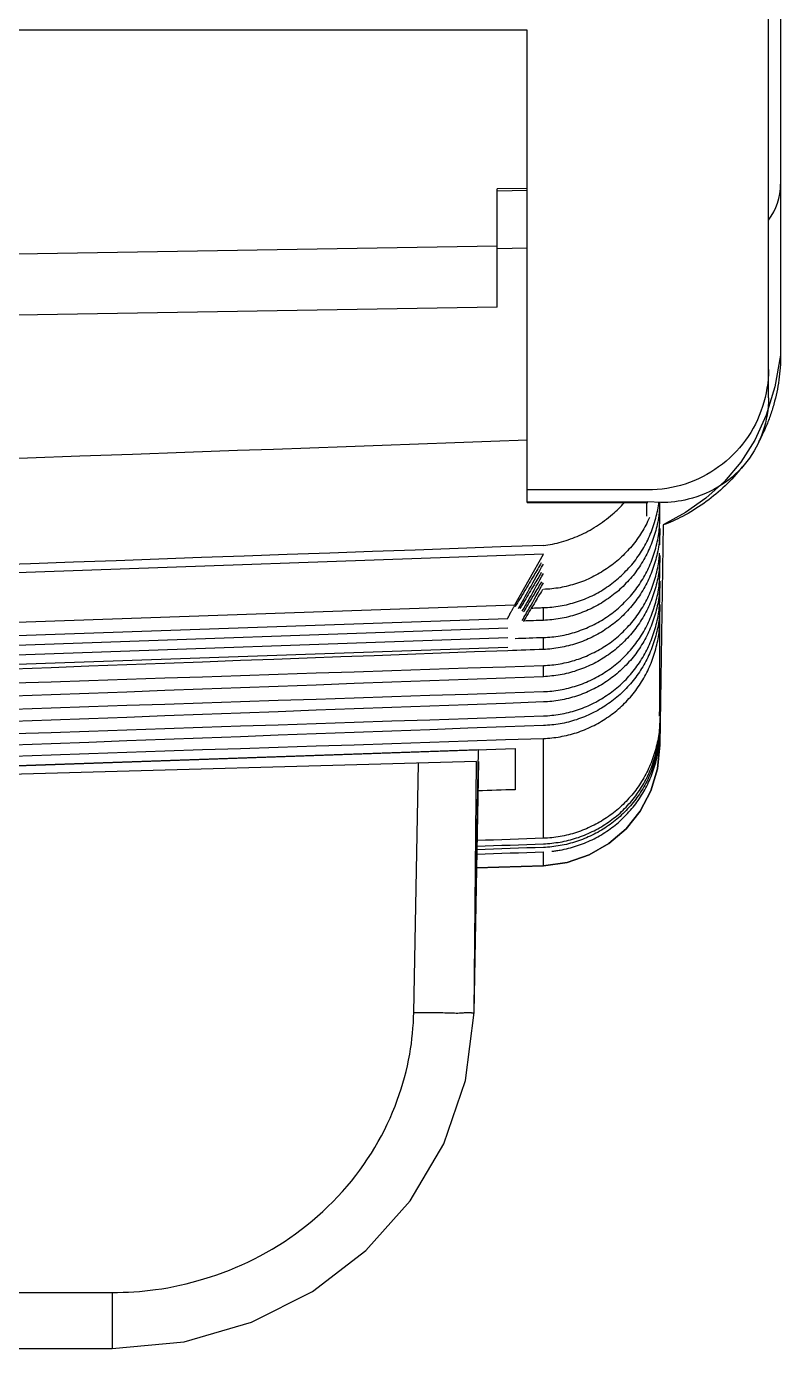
# Model space of a CAD drawing. Header units: metres. Extents: x 0 to 3575, y 0 to 842.
# Drawn here: x 2434.85 to 2449.02, y 497.81 to 522.65 of the extents above; entities that cross this region are included whole.
import ezdxf

# ---------------------------------------------------------------- set-up
doc = ezdxf.new("R2010")
doc.units = ezdxf.units.M
doc.layers.add('SCHEMATICS', color=7, linetype='Continuous')

msp = doc.modelspace()

# ---------------------------------------------------------------- linework, layer by layer
at = {"layer": 'SCHEMATICS', "color": 7}
for p, q in [((2448.792, 515.67), (2448.792, 737.973)), ((2449.018, 737.031), (2449.018, 516.469)), ((2449.018, 737.031), (2449.018, 516.469)), ((2444.258, 522.578), (2425.434, 522.578)), ((2444.258, 513.701), (2444.258, 522.578)), ((2444.258, 519.606), (2443.689, 519.596)), ((2443.689, 517.376), (2443.689, 519.596)), ((2444.258, 519.563), (2443.689, 519.555)), ((2443.689, 518.522), (2429.289, 518.274)), ((2443.689, 518.477), (2444.258, 518.485)), ((2443.689, 517.376), (2429.289, 517.129)), ((2446.524, 513.939), (2444.258, 513.939)), ((2444.258, 513.714), (2446.524, 513.714)), ((2444.258, 513.701), (2446.524, 513.701)), ((2446.499, 513.701), (2446.499, 513.444)), ((2446.771, 513.701), (2446.524, 513.714)), ((2446.751, 513.432), (2446.751, 513.701)), ((2446.811, 513.281), (2446.751, 509.147)), ((2446.751, 512.907), (2446.751, 513.217)), ((2444.56, 512.729), (2425.285, 512.055)), ((2444.027, 511.781), (2444.56, 512.729)), ((2446.751, 512.415), (2446.751, 512.704)), ((2446.751, 511.958), (2446.751, 512.227)), ((2425.8, 511.141), (2444.027, 511.781)), ((2446.751, 509.727), (2446.751, 511.786)), ((2425.929, 510.899), (2443.893, 511.524)), ((2443.893, 511.526), (2443.893, 511.526)), ((2444.562, 511.488), (2444.562, 511.729)), ((2425.929, 510.715), (2443.893, 511.345)), ((2425.929, 510.536), (2443.893, 511.164)), ((2444.562, 510.94), (2444.562, 511.168)), ((2425.929, 510.36), (2443.893, 510.986)), ((2444.562, 510.43), (2444.562, 510.64)), ((2446.751, 509.407), (2446.751, 509.147)), ((2425.288, 508.434), (2444.028, 509.079)), ((2443.344, 509.055), (2425.676, 508.447)), ((2443.305, 506.835), (2443.344, 509.055)), ((2444.028, 509.079), (2444.028, 508.306)), ((2444.562, 507.393), (2444.562, 509.27)), ((2443.301, 508.838), (2425.718, 508.34)), ((2442.124, 504.122), (2442.211, 508.801)), ((2443.257, 504.122), (2443.301, 508.838)), ((2443.257, 504.122), (2443.345, 508.836)), ((2444.562, 506.878), (2444.562, 507.14)), ((2444.562, 506.878), (2443.305, 506.835)), ((2443.305, 506.835), (2444.562, 506.878)), ((2432.557, 498.859), (2436.457, 498.859)), ((2436.457, 498.859), (2436.457, 497.805)), ((2432.557, 497.805), (2436.457, 497.805)), ((2432.557, 497.805), (2436.457, 497.805))]:
    msp.add_line(p, q, dxfattribs=at)
for points in [[(2448.792, 519.008), (2448.844, 519.084), (2448.889, 519.163), (2448.928, 519.245), (2448.96, 519.33), (2448.985, 519.417), (2449.003, 519.505), (2449.014, 519.595), (2449.018, 519.685)], [(2449.018, 516.469), (2448.91, 515.875), (2448.747, 515.346), (2448.532, 514.876), (2448.269, 514.462), (2447.962, 514.099), (2447.614, 513.785), (2447.229, 513.513), (2446.811, 513.281)], [(2449.018, 516.469), (2449.018, 516.411), (2449.016, 516.352), (2449.014, 516.294), (2449.01, 516.236), (2449.006, 516.179), (2449, 516.121), (2448.994, 516.063), (2448.987, 516.006)], [(2448.792, 516.205), (2448.79, 516.116), (2448.785, 516.027), (2448.776, 515.939), (2448.763, 515.851), (2448.747, 515.763), (2448.728, 515.676), (2448.705, 515.589), (2448.679, 515.504)], [(2448.987, 516.006), (2448.978, 515.948), (2448.969, 515.89), (2448.958, 515.833), (2448.947, 515.775), (2448.935, 515.718), (2448.922, 515.661), (2448.907, 515.605), (2448.892, 515.549)], [(2448.679, 515.504), (2448.65, 515.42), (2448.618, 515.337), (2448.582, 515.255), (2448.544, 515.175), (2448.502, 515.097), (2448.457, 515.02), (2448.409, 514.945), (2448.357, 514.873)], [(2448.792, 515.67), (2448.79, 515.59), (2448.785, 515.51), (2448.777, 515.43), (2448.765, 515.35), (2448.75, 515.27), (2448.732, 515.192), (2448.712, 515.114), (2448.688, 515.038)], [(2448.892, 515.549), (2448.884, 515.521), (2448.875, 515.493), (2448.867, 515.465), (2448.858, 515.438), (2448.849, 515.41), (2448.84, 515.383), (2448.83, 515.355), (2448.82, 515.328)], [(2448.82, 515.328), (2448.811, 515.3), (2448.801, 515.273), (2448.791, 515.245), (2448.781, 515.218), (2448.77, 515.191), (2448.759, 515.164), (2448.747, 515.138), (2448.735, 515.111)], [(2448.688, 515.038), (2448.661, 514.962), (2448.631, 514.887), (2448.597, 514.814), (2448.561, 514.742), (2448.521, 514.672), (2448.479, 514.604), (2448.434, 514.537), (2448.385, 514.473)], [(2448.735, 515.111), (2448.72, 515.077), (2448.705, 515.043), (2448.689, 515.009), (2448.673, 514.975), (2448.657, 514.942), (2448.64, 514.908), (2448.623, 514.875), (2448.605, 514.842)], [(2444.258, 514.871), (2443.576, 514.846), (2442.895, 514.822), (2442.214, 514.797), (2441.533, 514.773), (2440.852, 514.749), (2440.171, 514.725), (2439.491, 514.701), (2438.81, 514.677)], [(2448.357, 514.873), (2448.304, 514.802), (2448.247, 514.733), (2448.188, 514.667), (2448.127, 514.603), (2448.062, 514.541), (2447.995, 514.482), (2447.926, 514.426), (2447.854, 514.372)], [(2438.81, 514.677), (2437.823, 514.642), (2436.836, 514.606), (2435.849, 514.571), (2434.862, 514.536), (2433.875, 514.502), (2432.888, 514.467), (2431.9, 514.432), (2430.913, 514.398)], [(2447.854, 514.372), (2447.782, 514.321), (2447.708, 514.273), (2447.631, 514.228), (2447.553, 514.186), (2447.473, 514.147), (2447.391, 514.111), (2447.308, 514.079), (2447.224, 514.05)], [(2448.385, 514.473), (2448.335, 514.41), (2448.281, 514.35), (2448.225, 514.291), (2448.167, 514.235), (2448.106, 514.181), (2448.043, 514.13), (2447.978, 514.081), (2447.911, 514.036)], [(2448.253, 514.315), (2448.216, 514.271), (2448.178, 514.227), (2448.139, 514.184), (2448.1, 514.141), (2448.06, 514.099), (2448.019, 514.058), (2447.977, 514.017), (2447.934, 513.977)], [(2448.306, 514.384), (2448.3, 514.375), (2448.293, 514.367), (2448.287, 514.358), (2448.28, 514.35), (2448.274, 514.341), (2448.267, 514.333), (2448.26, 514.324), (2448.253, 514.315)], [(2447.224, 514.05), (2447.139, 514.024), (2447.053, 514.002), (2446.966, 513.983), (2446.878, 513.967), (2446.79, 513.955), (2446.701, 513.946), (2446.612, 513.941), (2446.524, 513.939)], [(2447.911, 514.036), (2447.838, 513.991), (2447.763, 513.948), (2447.686, 513.909), (2447.608, 513.873), (2447.528, 513.841), (2447.447, 513.811), (2447.365, 513.785), (2447.281, 513.763)], [(2447.281, 513.763), (2447.219, 513.748), (2447.156, 513.736), (2447.093, 513.725), (2447.029, 513.717), (2446.965, 513.71), (2446.9, 513.705), (2446.836, 513.702), (2446.771, 513.701)], [(2447.934, 513.977), (2447.891, 513.937), (2447.848, 513.899), (2447.804, 513.861), (2447.76, 513.825), (2447.714, 513.789), (2447.668, 513.754), (2447.621, 513.72), (2447.573, 513.686)], [(2445.859, 513.482), (2445.888, 513.507), (2445.917, 513.533), (2445.945, 513.56), (2445.973, 513.586), (2446.001, 513.614), (2446.028, 513.641), (2446.055, 513.669), (2446.081, 513.697)], [(2446.661, 513.368), (2446.672, 513.406), (2446.682, 513.445), (2446.691, 513.483), (2446.7, 513.522), (2446.709, 513.561), (2446.716, 513.6), (2446.723, 513.64), (2446.729, 513.68)], [(2446.729, 513.68), (2446.729, 513.682), (2446.729, 513.685), (2446.729, 513.687), (2446.73, 513.69), (2446.73, 513.693), (2446.73, 513.696), (2446.731, 513.698), (2446.731, 513.701)], [(2446.745, 513.608), (2446.744, 513.588), (2446.742, 513.568), (2446.741, 513.548), (2446.739, 513.529), (2446.736, 513.51), (2446.734, 513.49), (2446.732, 513.471), (2446.729, 513.451)], [(2447.573, 513.686), (2447.525, 513.652), (2447.477, 513.619), (2447.428, 513.587), (2447.379, 513.556), (2447.329, 513.526), (2447.279, 513.497), (2447.229, 513.468), (2447.178, 513.441)], [(2445.556, 513.255), (2445.596, 513.281), (2445.635, 513.308), (2445.674, 513.335), (2445.712, 513.363), (2445.749, 513.392), (2445.786, 513.421), (2445.823, 513.451), (2445.859, 513.482)], [(2446.553, 513.418), (2446.537, 513.382), (2446.52, 513.346), (2446.503, 513.311), (2446.485, 513.277), (2446.466, 513.243), (2446.447, 513.209), (2446.427, 513.175), (2446.407, 513.141)], [(2446.553, 513.07), (2446.569, 513.106), (2446.584, 513.142), (2446.599, 513.179), (2446.613, 513.216), (2446.626, 513.253), (2446.639, 513.291), (2446.65, 513.329), (2446.661, 513.368)], [(2446.729, 513.451), (2446.723, 513.411), (2446.716, 513.371), (2446.709, 513.332), (2446.7, 513.292), (2446.691, 513.253), (2446.682, 513.214), (2446.672, 513.176), (2446.661, 513.137)], [(2446.729, 513.12), (2446.734, 513.158), (2446.738, 513.197), (2446.742, 513.236), (2446.745, 513.276), (2446.748, 513.315), (2446.749, 513.354), (2446.751, 513.393), (2446.751, 513.432)], [(2447.178, 513.441), (2447.133, 513.419), (2447.087, 513.397), (2447.041, 513.376), (2446.996, 513.355), (2446.95, 513.335), (2446.904, 513.316), (2446.858, 513.298), (2446.811, 513.281)], [(2444.901, 512.964), (2444.944, 512.977), (2444.986, 512.99), (2445.029, 513.004), (2445.071, 513.019), (2445.112, 513.034), (2445.154, 513.05), (2445.195, 513.066), (2445.235, 513.083)], [(2445.235, 513.083), (2445.276, 513.102), (2445.317, 513.121), (2445.357, 513.141), (2445.398, 513.162), (2445.438, 513.184), (2445.478, 513.207), (2445.517, 513.23), (2445.556, 513.255)], [(2446.407, 513.141), (2446.386, 513.107), (2446.364, 513.074), (2446.341, 513.042), (2446.318, 513.009), (2446.295, 512.977), (2446.271, 512.946), (2446.246, 512.915), (2446.221, 512.884)], [(2446.407, 512.79), (2446.428, 512.823), (2446.447, 512.858), (2446.467, 512.892), (2446.486, 512.927), (2446.504, 512.963), (2446.521, 512.998), (2446.538, 513.034), (2446.553, 513.07)], [(2446.661, 513.137), (2446.65, 513.1), (2446.639, 513.062), (2446.626, 513.025), (2446.613, 512.988), (2446.599, 512.951), (2446.584, 512.914), (2446.569, 512.877), (2446.553, 512.841)], [(2446.661, 512.807), (2446.672, 512.845), (2446.682, 512.884), (2446.691, 512.923), (2446.7, 512.962), (2446.709, 513.002), (2446.716, 513.041), (2446.723, 513.081), (2446.729, 513.12)], [(2446.751, 513.217), (2446.751, 513.179), (2446.749, 513.14), (2446.748, 513.101), (2446.745, 513.061), (2446.742, 513.022), (2446.738, 512.983), (2446.734, 512.944), (2446.729, 512.905)], [(2444.562, 512.896), (2443.759, 512.867), (2442.956, 512.838), (2442.153, 512.809), (2441.35, 512.781), (2440.546, 512.752), (2439.743, 512.724), (2438.939, 512.696), (2438.135, 512.667)], [(2444.562, 512.896), (2444.605, 512.901), (2444.647, 512.907), (2444.69, 512.914), (2444.732, 512.922), (2444.775, 512.931), (2444.817, 512.941), (2444.859, 512.952), (2444.901, 512.964)], [(2446.221, 512.884), (2446.195, 512.854), (2446.168, 512.824), (2446.141, 512.795), (2446.113, 512.766), (2446.085, 512.737), (2446.057, 512.709), (2446.028, 512.681), (2445.999, 512.653)], [(2446.221, 512.534), (2446.246, 512.565), (2446.271, 512.597), (2446.295, 512.628), (2446.318, 512.66), (2446.341, 512.692), (2446.364, 512.724), (2446.386, 512.757), (2446.407, 512.79)], [(2446.553, 512.841), (2446.538, 512.805), (2446.521, 512.769), (2446.504, 512.733), (2446.486, 512.698), (2446.467, 512.664), (2446.448, 512.629), (2446.428, 512.596), (2446.407, 512.562)], [(2446.553, 512.508), (2446.569, 512.544), (2446.584, 512.58), (2446.599, 512.617), (2446.613, 512.655), (2446.626, 512.692), (2446.639, 512.73), (2446.65, 512.768), (2446.661, 512.807)], [(2446.729, 512.905), (2446.723, 512.865), (2446.716, 512.825), (2446.709, 512.786), (2446.7, 512.747), (2446.691, 512.708), (2446.682, 512.67), (2446.672, 512.631), (2446.661, 512.593)], [(2438.135, 512.667), (2437.333, 512.638), (2436.53, 512.609), (2435.727, 512.581), (2434.924, 512.552), (2434.12, 512.523), (2433.317, 512.494), (2432.514, 512.465), (2431.71, 512.436)], [(2444.295, 512.072), (2444.328, 512.131), (2444.361, 512.191), (2444.394, 512.25), (2444.427, 512.308), (2444.46, 512.367), (2444.494, 512.426), (2444.527, 512.485), (2444.56, 512.545)], [(2444.522, 512.571), (2444.505, 512.542), (2444.488, 512.513), (2444.471, 512.483), (2444.454, 512.454), (2444.437, 512.425), (2444.419, 512.396), (2444.402, 512.367), (2444.385, 512.338)], [(2445.999, 512.653), (2445.97, 512.627), (2445.94, 512.602), (2445.91, 512.577), (2445.879, 512.553), (2445.847, 512.528), (2445.815, 512.505), (2445.782, 512.481), (2445.749, 512.458)], [(2445.999, 512.305), (2446.028, 512.332), (2446.057, 512.36), (2446.085, 512.388), (2446.113, 512.416), (2446.141, 512.445), (2446.168, 512.474), (2446.195, 512.504), (2446.221, 512.534)], [(2446.407, 512.562), (2446.386, 512.528), (2446.364, 512.495), (2446.341, 512.462), (2446.318, 512.429), (2446.295, 512.397), (2446.271, 512.365), (2446.246, 512.334), (2446.221, 512.304)], [(2446.661, 512.593), (2446.65, 512.555), (2446.639, 512.517), (2446.626, 512.479), (2446.613, 512.441), (2446.599, 512.404), (2446.584, 512.367), (2446.569, 512.331), (2446.553, 512.295)], [(2446.661, 512.282), (2446.672, 512.32), (2446.682, 512.358), (2446.691, 512.396), (2446.7, 512.435), (2446.709, 512.473), (2446.716, 512.512), (2446.723, 512.551), (2446.729, 512.59)], [(2446.729, 512.59), (2446.732, 512.611), (2446.734, 512.631), (2446.736, 512.651), (2446.739, 512.671), (2446.741, 512.691), (2446.742, 512.711), (2446.744, 512.731), (2446.745, 512.751)], [(2446.751, 512.704), (2446.751, 512.665), (2446.749, 512.626), (2446.748, 512.587), (2446.745, 512.548), (2446.742, 512.509), (2446.738, 512.47), (2446.734, 512.432), (2446.729, 512.393)], [(2444.385, 512.338), (2444.363, 512.301), (2444.34, 512.263), (2444.318, 512.226), (2444.296, 512.189), (2444.274, 512.151), (2444.251, 512.114), (2444.229, 512.077), (2444.207, 512.04)], [(2444.295, 511.891), (2444.328, 511.95), (2444.361, 512.009), (2444.394, 512.068), (2444.427, 512.128), (2444.46, 512.188), (2444.494, 512.247), (2444.527, 512.307), (2444.56, 512.367)], [(2444.522, 512.386), (2444.505, 512.358), (2444.489, 512.33), (2444.472, 512.302), (2444.454, 512.273), (2444.437, 512.244), (2444.42, 512.215), (2444.402, 512.186), (2444.385, 512.157)], [(2445.475, 512.298), (2445.44, 512.282), (2445.404, 512.265), (2445.368, 512.249), (2445.332, 512.234), (2445.295, 512.22), (2445.258, 512.206), (2445.22, 512.193), (2445.182, 512.181)], [(2445.749, 512.458), (2445.717, 512.437), (2445.683, 512.416), (2445.65, 512.396), (2445.615, 512.375), (2445.581, 512.355), (2445.546, 512.336), (2445.511, 512.317), (2445.475, 512.298)], [(2445.749, 512.109), (2445.782, 512.132), (2445.815, 512.155), (2445.847, 512.179), (2445.879, 512.203), (2445.91, 512.228), (2445.94, 512.253), (2445.97, 512.279), (2445.999, 512.305)], [(2446.221, 512.304), (2446.195, 512.273), (2446.168, 512.243), (2446.141, 512.213), (2446.113, 512.184), (2446.085, 512.156), (2446.057, 512.127), (2446.028, 512.099), (2445.999, 512.072)], [(2446.407, 512.231), (2446.428, 512.264), (2446.448, 512.297), (2446.467, 512.331), (2446.486, 512.366), (2446.504, 512.401), (2446.521, 512.437), (2446.538, 512.472), (2446.553, 512.508)], [(2446.553, 512.295), (2446.538, 512.259), (2446.521, 512.224), (2446.504, 512.189), (2446.486, 512.153), (2446.467, 512.119), (2446.448, 512.084), (2446.428, 512.05), (2446.407, 512.017)], [(2446.553, 511.981), (2446.569, 512.018), (2446.584, 512.056), (2446.599, 512.093), (2446.613, 512.13), (2446.626, 512.167), (2446.639, 512.205), (2446.65, 512.243), (2446.661, 512.282)], [(2446.729, 512.393), (2446.723, 512.354), (2446.716, 512.315), (2446.709, 512.276), (2446.7, 512.236), (2446.691, 512.197), (2446.682, 512.158), (2446.672, 512.119), (2446.661, 512.081)], [(2446.729, 512.1), (2446.734, 512.139), (2446.738, 512.178), (2446.742, 512.218), (2446.745, 512.257), (2446.748, 512.297), (2446.749, 512.336), (2446.751, 512.376), (2446.751, 512.415)], [(2444.207, 512.04), (2444.185, 512.002), (2444.162, 511.965), (2444.14, 511.927), (2444.118, 511.89), (2444.095, 511.852), (2444.073, 511.815), (2444.051, 511.778), (2444.028, 511.741)], [(2444.09, 511.708), (2444.115, 511.753), (2444.14, 511.798), (2444.166, 511.844), (2444.191, 511.889), (2444.217, 511.935), (2444.243, 511.981), (2444.269, 512.026), (2444.295, 512.072)], [(2444.385, 512.157), (2444.363, 512.12), (2444.34, 512.082), (2444.318, 512.045), (2444.296, 512.007), (2444.274, 511.97), (2444.251, 511.933), (2444.229, 511.895), (2444.207, 511.857)], [(2444.295, 511.715), (2444.328, 511.774), (2444.361, 511.833), (2444.394, 511.893), (2444.427, 511.952), (2444.46, 512.012), (2444.494, 512.072), (2444.527, 512.131), (2444.56, 512.191)], [(2444.524, 512.211), (2444.507, 512.182), (2444.489, 512.153), (2444.472, 512.124), (2444.455, 512.094), (2444.437, 512.065), (2444.42, 512.036), (2444.402, 512.006), (2444.385, 511.977)], [(2444.543, 512.065), (2444.524, 512.033), (2444.504, 512.001), (2444.484, 511.968), (2444.464, 511.935), (2444.445, 511.902), (2444.425, 511.868), (2444.405, 511.834), (2444.385, 511.8)], [(2444.875, 512.102), (2444.836, 512.096), (2444.797, 512.09), (2444.758, 512.085), (2444.719, 512.081), (2444.68, 512.077), (2444.641, 512.074), (2444.601, 512.072), (2444.562, 512.071)], [(2445.182, 512.181), (2445.144, 512.169), (2445.106, 512.158), (2445.068, 512.147), (2445.03, 512.137), (2444.991, 512.127), (2444.953, 512.118), (2444.914, 512.11), (2444.875, 512.102)], [(2445.477, 511.951), (2445.513, 511.97), (2445.548, 511.989), (2445.583, 512.008), (2445.617, 512.027), (2445.651, 512.046), (2445.684, 512.066), (2445.717, 512.087), (2445.749, 512.109)], [(2445.999, 512.072), (2445.97, 512.046), (2445.94, 512.021), (2445.91, 511.996), (2445.879, 511.971), (2445.847, 511.947), (2445.815, 511.923), (2445.782, 511.9), (2445.749, 511.877)], [(2446.221, 511.976), (2446.246, 512.006), (2446.271, 512.037), (2446.295, 512.068), (2446.318, 512.099), (2446.341, 512.132), (2446.364, 512.164), (2446.386, 512.197), (2446.407, 512.231)], [(2446.407, 512.017), (2446.386, 511.983), (2446.364, 511.95), (2446.341, 511.917), (2446.318, 511.884), (2446.295, 511.852), (2446.271, 511.821), (2446.246, 511.79), (2446.221, 511.759)], [(2446.661, 512.081), (2446.65, 512.043), (2446.639, 512.006), (2446.626, 511.968), (2446.613, 511.93), (2446.599, 511.893), (2446.584, 511.855), (2446.569, 511.818), (2446.553, 511.781)], [(2446.661, 511.791), (2446.672, 511.829), (2446.682, 511.867), (2446.691, 511.905), (2446.7, 511.943), (2446.709, 511.982), (2446.716, 512.021), (2446.723, 512.06), (2446.729, 512.1)], [(2446.751, 512.227), (2446.751, 512.188), (2446.749, 512.148), (2446.748, 512.109), (2446.745, 512.07), (2446.742, 512.031), (2446.738, 511.992), (2446.734, 511.953), (2446.729, 511.915)], [(2443.981, 511.695), (2443.987, 511.706), (2443.993, 511.717), (2443.998, 511.727), (2444.004, 511.738), (2444.01, 511.748), (2444.015, 511.759), (2444.021, 511.77), (2444.027, 511.781)], [(2444.207, 511.857), (2444.196, 511.838), (2444.184, 511.82), (2444.173, 511.801), (2444.162, 511.783), (2444.151, 511.764), (2444.14, 511.746), (2444.13, 511.727), (2444.119, 511.708)], [(2444.164, 511.662), (2444.181, 511.691), (2444.197, 511.719), (2444.214, 511.747), (2444.23, 511.776), (2444.246, 511.804), (2444.262, 511.833), (2444.279, 511.862), (2444.295, 511.891)], [(2444.385, 511.977), (2444.363, 511.94), (2444.34, 511.902), (2444.318, 511.865), (2444.296, 511.828), (2444.274, 511.791), (2444.251, 511.753), (2444.229, 511.716), (2444.207, 511.678)], [(2444.385, 511.8), (2444.363, 511.764), (2444.34, 511.727), (2444.318, 511.69), (2444.296, 511.653), (2444.274, 511.615), (2444.251, 511.578), (2444.229, 511.54), (2444.207, 511.502)], [(2444.875, 511.759), (2444.914, 511.766), (2444.953, 511.774), (2444.992, 511.782), (2445.03, 511.792), (2445.068, 511.802), (2445.107, 511.813), (2445.144, 511.824), (2445.182, 511.835)], [(2445.182, 511.835), (2445.22, 511.848), (2445.258, 511.861), (2445.295, 511.875), (2445.332, 511.889), (2445.369, 511.903), (2445.405, 511.919), (2445.441, 511.934), (2445.477, 511.951)], [(2445.749, 511.877), (2445.717, 511.856), (2445.683, 511.834), (2445.65, 511.814), (2445.615, 511.794), (2445.581, 511.774), (2445.546, 511.755), (2445.511, 511.736), (2445.475, 511.718)], [(2445.999, 511.744), (2446.028, 511.771), (2446.057, 511.799), (2446.085, 511.827), (2446.113, 511.855), (2446.141, 511.884), (2446.168, 511.914), (2446.195, 511.945), (2446.221, 511.976)], [(2446.407, 511.705), (2446.428, 511.738), (2446.448, 511.772), (2446.467, 511.806), (2446.486, 511.84), (2446.504, 511.875), (2446.521, 511.91), (2446.538, 511.945), (2446.553, 511.981)], [(2446.553, 511.781), (2446.538, 511.745), (2446.521, 511.709), (2446.504, 511.674), (2446.486, 511.64), (2446.467, 511.606), (2446.448, 511.572), (2446.428, 511.538), (2446.407, 511.504)], [(2446.553, 511.491), (2446.569, 511.528), (2446.584, 511.565), (2446.599, 511.602), (2446.613, 511.639), (2446.626, 511.676), (2446.639, 511.714), (2446.65, 511.752), (2446.661, 511.791)], [(2446.729, 511.915), (2446.723, 511.876), (2446.716, 511.836), (2446.709, 511.797), (2446.7, 511.758), (2446.691, 511.719), (2446.682, 511.68), (2446.672, 511.642), (2446.661, 511.603)], [(2446.729, 511.646), (2446.734, 511.684), (2446.738, 511.723), (2446.742, 511.762), (2446.745, 511.801), (2446.748, 511.84), (2446.749, 511.879), (2446.751, 511.919), (2446.751, 511.958)], [(2446.751, 511.786), (2446.751, 511.746), (2446.749, 511.707), (2446.748, 511.667), (2446.745, 511.628), (2446.742, 511.588), (2446.738, 511.549), (2446.734, 511.51), (2446.729, 511.471)], [(2443.893, 511.526), (2443.893, 511.526), (2443.892, 511.527), (2443.893, 511.528), (2443.893, 511.53), (2443.894, 511.532), (2443.895, 511.535), (2443.897, 511.537), (2443.898, 511.54)], [(2443.898, 511.54), (2443.901, 511.545), (2443.903, 511.55), (2443.905, 511.554), (2443.907, 511.558), (2443.909, 511.563), (2443.911, 511.566), (2443.913, 511.57), (2443.915, 511.574)], [(2443.915, 511.574), (2443.918, 511.58), (2443.921, 511.587), (2443.924, 511.594), (2443.927, 511.601), (2443.931, 511.608), (2443.934, 511.615), (2443.937, 511.621), (2443.94, 511.627)], [(2443.94, 511.627), (2443.946, 511.636), (2443.951, 511.645), (2443.956, 511.654), (2443.961, 511.662), (2443.966, 511.671), (2443.971, 511.679), (2443.976, 511.687), (2443.981, 511.695)], [(2444.163, 511.483), (2444.18, 511.512), (2444.196, 511.541), (2444.213, 511.571), (2444.229, 511.6), (2444.246, 511.629), (2444.262, 511.658), (2444.279, 511.686), (2444.295, 511.715)], [(2444.207, 511.678), (2444.205, 511.674), (2444.202, 511.67), (2444.2, 511.666), (2444.198, 511.661), (2444.195, 511.657), (2444.193, 511.653), (2444.19, 511.65), (2444.188, 511.646)], [(2444.337, 511.718), (2444.365, 511.72), (2444.393, 511.721), (2444.421, 511.722), (2444.449, 511.724), (2444.477, 511.725), (2444.506, 511.726), (2444.534, 511.727), (2444.562, 511.729)], [(2444.562, 511.729), (2444.601, 511.729), (2444.641, 511.731), (2444.68, 511.734), (2444.719, 511.737), (2444.758, 511.742), (2444.797, 511.747), (2444.836, 511.753), (2444.875, 511.759)], [(2444.875, 511.52), (2444.836, 511.514), (2444.797, 511.509), (2444.758, 511.505), (2444.719, 511.501), (2444.68, 511.497), (2444.641, 511.494), (2444.601, 511.491), (2444.562, 511.488)], [(2445.182, 511.6), (2445.144, 511.588), (2445.106, 511.576), (2445.068, 511.565), (2445.03, 511.555), (2444.991, 511.545), (2444.953, 511.536), (2444.914, 511.528), (2444.875, 511.52)], [(2445.475, 511.718), (2445.44, 511.701), (2445.404, 511.684), (2445.368, 511.668), (2445.332, 511.653), (2445.295, 511.639), (2445.258, 511.625), (2445.22, 511.612), (2445.182, 511.6)], [(2445.477, 511.393), (2445.513, 511.41), (2445.548, 511.428), (2445.583, 511.447), (2445.617, 511.466), (2445.651, 511.487), (2445.684, 511.507), (2445.717, 511.529), (2445.749, 511.551)], [(2445.749, 511.551), (2445.782, 511.574), (2445.815, 511.597), (2445.847, 511.62), (2445.879, 511.644), (2445.91, 511.668), (2445.94, 511.693), (2445.97, 511.718), (2445.999, 511.744)], [(2445.999, 511.526), (2445.97, 511.5), (2445.94, 511.475), (2445.91, 511.45), (2445.879, 511.425), (2445.847, 511.401), (2445.815, 511.378), (2445.782, 511.355), (2445.749, 511.333)], [(2446.221, 511.759), (2446.195, 511.727), (2446.168, 511.697), (2446.141, 511.667), (2446.113, 511.638), (2446.085, 511.609), (2446.057, 511.581), (2446.028, 511.553), (2445.999, 511.526)], [(2446.221, 511.45), (2446.246, 511.48), (2446.271, 511.51), (2446.295, 511.542), (2446.318, 511.574), (2446.341, 511.606), (2446.364, 511.639), (2446.386, 511.672), (2446.407, 511.705)], [(2446.661, 511.603), (2446.65, 511.565), (2446.639, 511.528), (2446.626, 511.49), (2446.613, 511.452), (2446.599, 511.415), (2446.584, 511.378), (2446.569, 511.341), (2446.553, 511.304)], [(2446.661, 511.334), (2446.672, 511.372), (2446.682, 511.411), (2446.691, 511.45), (2446.7, 511.488), (2446.709, 511.528), (2446.716, 511.567), (2446.723, 511.606), (2446.729, 511.646)], [(2446.729, 511.221), (2446.734, 511.26), (2446.738, 511.299), (2446.742, 511.338), (2446.745, 511.378), (2446.748, 511.417), (2446.749, 511.456), (2446.751, 511.495), (2446.751, 511.534)], [(2444.207, 511.502), (2444.204, 511.498), (2444.201, 511.494), (2444.198, 511.489), (2444.195, 511.484), (2444.192, 511.48), (2444.19, 511.475), (2444.187, 511.47), (2444.185, 511.464)], [(2444.562, 511.488), (2444.516, 511.487), (2444.469, 511.485), (2444.423, 511.484), (2444.376, 511.482), (2444.33, 511.48), (2444.283, 511.479), (2444.237, 511.477), (2444.19, 511.476)], [(2444.875, 511.198), (2444.914, 511.205), (2444.953, 511.213), (2444.992, 511.222), (2445.03, 511.231), (2445.068, 511.241), (2445.107, 511.252), (2445.144, 511.262), (2445.182, 511.274)], [(2445.182, 511.274), (2445.22, 511.287), (2445.258, 511.301), (2445.295, 511.315), (2445.332, 511.329), (2445.369, 511.344), (2445.405, 511.36), (2445.441, 511.376), (2445.477, 511.393)], [(2445.749, 511.333), (2445.717, 511.31), (2445.683, 511.288), (2445.65, 511.267), (2445.615, 511.247), (2445.581, 511.228), (2445.546, 511.209), (2445.511, 511.191), (2445.475, 511.173)], [(2445.999, 511.219), (2446.028, 511.246), (2446.057, 511.274), (2446.085, 511.302), (2446.113, 511.33), (2446.141, 511.36), (2446.168, 511.389), (2446.195, 511.419), (2446.221, 511.45)], [(2446.407, 511.504), (2446.386, 511.47), (2446.364, 511.437), (2446.341, 511.405), (2446.318, 511.372), (2446.295, 511.341), (2446.271, 511.309), (2446.246, 511.278), (2446.221, 511.247)], [(2446.407, 511.212), (2446.428, 511.246), (2446.448, 511.281), (2446.467, 511.315), (2446.486, 511.35), (2446.504, 511.385), (2446.521, 511.42), (2446.538, 511.455), (2446.553, 511.491)], [(2446.553, 511.304), (2446.538, 511.268), (2446.521, 511.232), (2446.504, 511.197), (2446.486, 511.162), (2446.467, 511.127), (2446.448, 511.093), (2446.428, 511.06), (2446.407, 511.026)], [(2446.553, 511.036), (2446.569, 511.071), (2446.584, 511.108), (2446.599, 511.145), (2446.613, 511.182), (2446.626, 511.22), (2446.639, 511.258), (2446.65, 511.296), (2446.661, 511.334)], [(2446.729, 511.471), (2446.723, 511.432), (2446.716, 511.393), (2446.709, 511.354), (2446.7, 511.315), (2446.691, 511.276), (2446.682, 511.237), (2446.672, 511.199), (2446.661, 511.161)], [(2444.03, 511.149), (2444.096, 511.151), (2444.163, 511.153), (2444.229, 511.155), (2444.296, 511.157), (2444.362, 511.16), (2444.429, 511.163), (2444.495, 511.165), (2444.562, 511.168)], [(2444.562, 511.168), (2444.601, 511.169), (2444.641, 511.171), (2444.68, 511.173), (2444.719, 511.177), (2444.758, 511.181), (2444.797, 511.186), (2444.836, 511.192), (2444.875, 511.198)], [(2445.182, 511.052), (2445.144, 511.041), (2445.106, 511.03), (2445.068, 511.02), (2445.03, 511.011), (2444.991, 511.002), (2444.953, 510.993), (2444.914, 510.984), (2444.875, 510.976)], [(2445.475, 511.173), (2445.44, 511.156), (2445.404, 511.139), (2445.368, 511.123), (2445.332, 511.108), (2445.295, 511.093), (2445.258, 511.079), (2445.22, 511.065), (2445.182, 511.052)], [(2445.477, 510.869), (2445.513, 510.886), (2445.548, 510.904), (2445.583, 510.923), (2445.617, 510.942), (2445.651, 510.962), (2445.684, 510.982), (2445.717, 511.003), (2445.749, 511.024)], [(2445.749, 511.024), (2445.782, 511.046), (2445.815, 511.069), (2445.847, 511.093), (2445.879, 511.117), (2445.91, 511.142), (2445.94, 511.167), (2445.97, 511.193), (2445.999, 511.219)], [(2446.221, 511.247), (2446.195, 511.216), (2446.168, 511.186), (2446.141, 511.156), (2446.113, 511.127), (2446.085, 511.098), (2446.057, 511.07), (2446.028, 511.043), (2445.999, 511.017)], [(2446.221, 510.958), (2446.246, 510.988), (2446.271, 511.019), (2446.295, 511.051), (2446.318, 511.083), (2446.341, 511.115), (2446.364, 511.147), (2446.386, 511.18), (2446.407, 511.212)], [(2446.407, 511.026), (2446.386, 510.992), (2446.364, 510.958), (2446.341, 510.926), (2446.318, 510.893), (2446.295, 510.861), (2446.271, 510.829), (2446.246, 510.798), (2446.221, 510.766)], [(2446.407, 510.758), (2446.428, 510.791), (2446.448, 510.825), (2446.467, 510.859), (2446.486, 510.894), (2446.504, 510.929), (2446.521, 510.964), (2446.538, 511), (2446.553, 511.036)], [(2446.661, 511.161), (2446.65, 511.123), (2446.639, 511.085), (2446.626, 511.047), (2446.613, 511.009), (2446.599, 510.972), (2446.584, 510.935), (2446.569, 510.898), (2446.553, 510.862)], [(2446.661, 510.912), (2446.672, 510.95), (2446.682, 510.988), (2446.691, 511.027), (2446.7, 511.065), (2446.709, 511.104), (2446.716, 511.142), (2446.723, 511.181), (2446.729, 511.221)], [(2443.894, 510.917), (2443.266, 510.894), (2442.637, 510.871), (2442.009, 510.848), (2441.381, 510.824), (2440.753, 510.801), (2440.124, 510.778), (2439.496, 510.754), (2438.868, 510.731)], [(2444.562, 510.94), (2444.479, 510.938), (2444.396, 510.935), (2444.312, 510.932), (2444.229, 510.93), (2444.146, 510.927), (2444.062, 510.924), (2443.978, 510.921), (2443.894, 510.917)], [(2444.875, 510.976), (2444.836, 510.97), (2444.797, 510.964), (2444.758, 510.958), (2444.719, 510.954), (2444.68, 510.949), (2444.641, 510.946), (2444.601, 510.942), (2444.562, 510.94)], [(2445.182, 510.75), (2445.22, 510.761), (2445.258, 510.774), (2445.295, 510.788), (2445.332, 510.802), (2445.369, 510.818), (2445.405, 510.834), (2445.441, 510.851), (2445.477, 510.869)], [(2445.749, 510.819), (2445.717, 510.797), (2445.683, 510.776), (2445.65, 510.756), (2445.616, 510.735), (2445.581, 510.716), (2445.547, 510.697), (2445.512, 510.679), (2445.477, 510.661)], [(2445.999, 511.017), (2445.97, 510.99), (2445.94, 510.963), (2445.91, 510.937), (2445.879, 510.912), (2445.847, 510.888), (2445.815, 510.865), (2445.782, 510.842), (2445.749, 510.819)], [(2446.002, 510.728), (2446.03, 510.755), (2446.058, 510.782), (2446.086, 510.81), (2446.114, 510.839), (2446.141, 510.868), (2446.168, 510.898), (2446.195, 510.928), (2446.221, 510.958)], [(2446.553, 510.862), (2446.538, 510.826), (2446.521, 510.79), (2446.504, 510.754), (2446.486, 510.719), (2446.467, 510.685), (2446.448, 510.651), (2446.428, 510.617), (2446.407, 510.584)], [(2446.553, 510.612), (2446.569, 510.649), (2446.584, 510.686), (2446.599, 510.722), (2446.613, 510.759), (2446.626, 510.797), (2446.639, 510.835), (2446.65, 510.873), (2446.661, 510.912)], [(2438.868, 510.731), (2438.156, 510.705), (2437.443, 510.678), (2436.731, 510.652), (2436.019, 510.625), (2435.307, 510.598), (2434.595, 510.572), (2433.883, 510.545), (2433.171, 510.518)], [(2438.868, 510.454), (2439.579, 510.477), (2440.291, 510.5), (2441.002, 510.523), (2441.714, 510.547), (2442.426, 510.57), (2443.138, 510.594), (2443.85, 510.617), (2444.562, 510.64)], [(2444.562, 510.64), (2444.601, 510.642), (2444.641, 510.645), (2444.68, 510.648), (2444.719, 510.651), (2444.758, 510.655), (2444.797, 510.66), (2444.836, 510.665), (2444.875, 510.672)], [(2444.875, 510.672), (2444.914, 510.679), (2444.953, 510.687), (2444.992, 510.695), (2445.03, 510.704), (2445.068, 510.715), (2445.107, 510.725), (2445.144, 510.737), (2445.182, 510.75)], [(2445.182, 510.543), (2445.144, 510.53), (2445.106, 510.518), (2445.068, 510.507), (2445.03, 510.497), (2444.991, 510.488), (2444.953, 510.479), (2444.914, 510.472), (2444.875, 510.466)], [(2445.477, 510.661), (2445.441, 510.644), (2445.405, 510.628), (2445.369, 510.613), (2445.332, 510.598), (2445.295, 510.584), (2445.258, 510.57), (2445.22, 510.556), (2445.182, 510.543)], [(2445.477, 510.376), (2445.513, 510.394), (2445.548, 510.412), (2445.583, 510.431), (2445.617, 510.451), (2445.651, 510.471), (2445.684, 510.492), (2445.717, 510.514), (2445.749, 510.535)], [(2445.749, 510.535), (2445.782, 510.557), (2445.815, 510.58), (2445.847, 510.603), (2445.879, 510.627), (2445.91, 510.652), (2445.941, 510.677), (2445.972, 510.702), (2446.002, 510.728)], [(2446.002, 510.538), (2445.972, 510.512), (2445.941, 510.486), (2445.91, 510.461), (2445.879, 510.436), (2445.847, 510.412), (2445.815, 510.388), (2445.782, 510.364), (2445.749, 510.34)], [(2446.221, 510.766), (2446.195, 510.737), (2446.168, 510.707), (2446.141, 510.678), (2446.114, 510.649), (2446.086, 510.621), (2446.058, 510.593), (2446.03, 510.565), (2446.002, 510.538)], [(2446.221, 510.5), (2446.246, 510.531), (2446.271, 510.563), (2446.295, 510.595), (2446.318, 510.626), (2446.341, 510.659), (2446.364, 510.691), (2446.386, 510.724), (2446.407, 510.758)], [(2446.407, 510.584), (2446.386, 510.55), (2446.364, 510.517), (2446.341, 510.484), (2446.318, 510.451), (2446.295, 510.419), (2446.271, 510.388), (2446.246, 510.357), (2446.221, 510.326)], [(2446.407, 510.334), (2446.428, 510.368), (2446.448, 510.403), (2446.467, 510.437), (2446.486, 510.472), (2446.504, 510.507), (2446.521, 510.542), (2446.538, 510.577), (2446.553, 510.612)], [(2433.171, 510.266), (2433.883, 510.289), (2434.595, 510.313), (2435.307, 510.336), (2436.019, 510.359), (2436.731, 510.383), (2437.443, 510.406), (2438.156, 510.43), (2438.868, 510.454)], [(2444.562, 510.43), (2443.85, 510.404), (2443.138, 510.378), (2442.426, 510.352), (2441.714, 510.326), (2441.002, 510.299), (2440.291, 510.273), (2439.579, 510.247), (2438.868, 510.221)], [(2444.875, 510.466), (2444.836, 510.459), (2444.797, 510.453), (2444.758, 510.447), (2444.719, 510.443), (2444.68, 510.438), (2444.641, 510.435), (2444.601, 510.432), (2444.562, 510.43)], [(2445.182, 510.259), (2445.22, 510.271), (2445.258, 510.284), (2445.295, 510.298), (2445.332, 510.312), (2445.369, 510.327), (2445.405, 510.343), (2445.441, 510.359), (2445.477, 510.376)], [(2445.749, 510.34), (2445.717, 510.319), (2445.683, 510.298), (2445.65, 510.278), (2445.616, 510.258), (2445.581, 510.239), (2445.547, 510.221), (2445.512, 510.204), (2445.477, 510.187)], [(2446.002, 510.27), (2446.03, 510.296), (2446.058, 510.324), (2446.086, 510.352), (2446.114, 510.38), (2446.141, 510.41), (2446.168, 510.439), (2446.195, 510.469), (2446.221, 510.5)], [(2446.221, 510.326), (2446.195, 510.295), (2446.168, 510.265), (2446.141, 510.236), (2446.114, 510.206), (2446.086, 510.178), (2446.058, 510.15), (2446.03, 510.122), (2446.002, 510.095)], [(2446.221, 510.079), (2446.246, 510.109), (2446.271, 510.14), (2446.295, 510.172), (2446.318, 510.204), (2446.341, 510.236), (2446.364, 510.269), (2446.386, 510.301), (2446.407, 510.334)], [(2438.868, 510.221), (2438.156, 510.194), (2437.443, 510.168), (2436.731, 510.141), (2436.019, 510.115), (2435.307, 510.088), (2434.595, 510.062), (2433.883, 510.035), (2433.171, 510.009)], [(2438.868, 509.963), (2439.579, 509.987), (2440.291, 510.01), (2441.002, 510.034), (2441.714, 510.057), (2442.426, 510.081), (2443.138, 510.104), (2443.85, 510.127), (2444.562, 510.15)], [(2444.562, 510.15), (2444.601, 510.151), (2444.641, 510.153), (2444.68, 510.156), (2444.719, 510.16), (2444.758, 510.164), (2444.797, 510.169), (2444.836, 510.174), (2444.875, 510.18)], [(2444.875, 510.18), (2444.914, 510.188), (2444.953, 510.196), (2444.992, 510.205), (2445.03, 510.215), (2445.068, 510.225), (2445.107, 510.236), (2445.144, 510.247), (2445.182, 510.259)], [(2445.182, 510.066), (2445.144, 510.054), (2445.106, 510.042), (2445.068, 510.032), (2445.03, 510.021), (2444.991, 510.012), (2444.953, 510.003), (2444.914, 509.995), (2444.875, 509.987)], [(2445.477, 510.187), (2445.441, 510.169), (2445.405, 510.151), (2445.369, 510.135), (2445.332, 510.119), (2445.295, 510.105), (2445.258, 510.091), (2445.22, 510.078), (2445.182, 510.066)], [(2445.477, 509.92), (2445.513, 509.937), (2445.548, 509.954), (2445.583, 509.973), (2445.617, 509.992), (2445.651, 510.013), (2445.684, 510.033), (2445.717, 510.055), (2445.749, 510.076)], [(2445.749, 510.076), (2445.782, 510.099), (2445.815, 510.123), (2445.847, 510.147), (2445.879, 510.171), (2445.91, 510.196), (2445.941, 510.22), (2445.972, 510.245), (2446.002, 510.27)], [(2446.002, 510.095), (2445.972, 510.069), (2445.941, 510.044), (2445.91, 510.019), (2445.879, 509.994), (2445.847, 509.97), (2445.815, 509.946), (2445.782, 509.923), (2445.749, 509.9)], [(2446.002, 509.849), (2446.03, 509.876), (2446.058, 509.903), (2446.086, 509.931), (2446.114, 509.96), (2446.141, 509.989), (2446.168, 510.018), (2446.195, 510.048), (2446.221, 510.079)], [(2433.171, 509.774), (2433.883, 509.798), (2434.595, 509.822), (2435.307, 509.846), (2436.019, 509.869), (2436.731, 509.893), (2437.443, 509.916), (2438.156, 509.939), (2438.868, 509.963)], [(2444.562, 509.955), (2443.85, 509.928), (2443.138, 509.902), (2442.426, 509.876), (2441.714, 509.85), (2441.002, 509.824), (2440.291, 509.798), (2439.579, 509.771), (2438.868, 509.745)], [(2444.875, 509.987), (2444.836, 509.98), (2444.797, 509.974), (2444.758, 509.969), (2444.719, 509.965), (2444.68, 509.962), (2444.641, 509.959), (2444.601, 509.957), (2444.562, 509.955)], [(2444.875, 509.727), (2444.914, 509.734), (2444.953, 509.741), (2444.992, 509.75), (2445.03, 509.758), (2445.068, 509.768), (2445.107, 509.778), (2445.144, 509.789), (2445.182, 509.801)], [(2445.182, 509.801), (2445.22, 509.813), (2445.258, 509.826), (2445.295, 509.84), (2445.332, 509.854), (2445.369, 509.869), (2445.405, 509.885), (2445.441, 509.902), (2445.477, 509.92)], [(2445.749, 509.9), (2445.717, 509.878), (2445.683, 509.857), (2445.65, 509.837), (2445.616, 509.817), (2445.581, 509.797), (2445.547, 509.778), (2445.512, 509.76), (2445.477, 509.742)], [(2445.749, 509.656), (2445.782, 509.677), (2445.815, 509.699), (2445.847, 509.723), (2445.879, 509.747), (2445.91, 509.772), (2445.941, 509.797), (2445.972, 509.823), (2446.002, 509.849)], [(2446.74, 509.69), (2446.741, 509.705), (2446.742, 509.72), (2446.743, 509.735), (2446.744, 509.75), (2446.745, 509.765), (2446.746, 509.779), (2446.747, 509.794), (2446.748, 509.808)], [(2446.748, 509.808), (2446.749, 509.823), (2446.749, 509.838), (2446.749, 509.853), (2446.75, 509.868), (2446.75, 509.883), (2446.751, 509.898), (2446.751, 509.913), (2446.751, 509.928)], [(2438.868, 509.745), (2438.156, 509.719), (2437.443, 509.692), (2436.731, 509.665), (2436.019, 509.639), (2435.307, 509.612), (2434.595, 509.586), (2433.883, 509.561), (2433.171, 509.535)], [(2438.868, 509.504), (2439.579, 509.528), (2440.291, 509.551), (2441.002, 509.575), (2441.714, 509.598), (2442.426, 509.621), (2443.138, 509.645), (2443.85, 509.669), (2444.562, 509.692)], [(2444.562, 509.692), (2444.601, 509.694), (2444.641, 509.697), (2444.68, 509.701), (2444.719, 509.705), (2444.758, 509.709), (2444.797, 509.715), (2444.836, 509.721), (2444.875, 509.727)], [(2444.875, 509.543), (2444.836, 509.537), (2444.797, 509.532), (2444.758, 509.527), (2444.719, 509.523), (2444.68, 509.519), (2444.641, 509.516), (2444.601, 509.513), (2444.562, 509.511)], [(2445.182, 509.622), (2445.144, 509.61), (2445.107, 509.599), (2445.068, 509.588), (2445.03, 509.578), (2444.992, 509.568), (2444.953, 509.559), (2444.914, 509.551), (2444.875, 509.543)], [(2445.477, 509.742), (2445.441, 509.725), (2445.405, 509.709), (2445.369, 509.693), (2445.332, 509.678), (2445.295, 509.663), (2445.258, 509.649), (2445.22, 509.635), (2445.182, 509.622)], [(2445.477, 509.497), (2445.513, 509.515), (2445.548, 509.533), (2445.583, 509.552), (2445.617, 509.572), (2445.651, 509.592), (2445.684, 509.613), (2445.717, 509.634), (2445.749, 509.656)], [(2446.751, 509.664), (2446.751, 509.625), (2446.749, 509.585), (2446.748, 509.546), (2446.745, 509.507), (2446.742, 509.468), (2446.738, 509.429), (2446.734, 509.39), (2446.729, 509.351)], [(2446.729, 509.243), (2446.734, 509.282), (2446.738, 509.322), (2446.742, 509.361), (2446.745, 509.401), (2446.748, 509.44), (2446.749, 509.479), (2446.751, 509.517), (2446.751, 509.556)], [(2433.171, 509.314), (2433.883, 509.337), (2434.595, 509.361), (2435.307, 509.384), (2436.019, 509.408), (2436.731, 509.431), (2437.443, 509.455), (2438.156, 509.479), (2438.868, 509.504)], [(2438.868, 509.301), (2438.156, 509.275), (2437.443, 509.249), (2436.731, 509.222), (2436.019, 509.196), (2435.307, 509.17), (2434.595, 509.143), (2433.883, 509.117), (2433.171, 509.09)], [(2444.562, 509.511), (2443.85, 509.485), (2443.138, 509.46), (2442.426, 509.434), (2441.714, 509.408), (2441.002, 509.382), (2440.291, 509.355), (2439.579, 509.329), (2438.868, 509.301)], [(2444.562, 509.27), (2444.601, 509.271), (2444.641, 509.273), (2444.68, 509.276), (2444.719, 509.28), (2444.758, 509.285), (2444.797, 509.29), (2444.836, 509.295), (2444.875, 509.301)], [(2444.875, 509.301), (2444.914, 509.309), (2444.953, 509.317), (2444.992, 509.326), (2445.03, 509.335), (2445.068, 509.345), (2445.107, 509.355), (2445.144, 509.366), (2445.182, 509.376)], [(2445.182, 509.376), (2445.22, 509.39), (2445.258, 509.404), (2445.295, 509.419), (2445.332, 509.434), (2445.369, 509.449), (2445.405, 509.465), (2445.441, 509.481), (2445.477, 509.497)], [(2446.729, 509.351), (2446.723, 509.311), (2446.716, 509.271), (2446.709, 509.231), (2446.7, 509.192), (2446.691, 509.153), (2446.682, 509.115), (2446.672, 509.077), (2446.661, 509.039)], [(2446.751, 509.492), (2446.751, 509.453), (2446.749, 509.413), (2446.748, 509.374), (2446.745, 509.335), (2446.742, 509.296), (2446.738, 509.257), (2446.734, 509.218), (2446.729, 509.18)], [(2433.171, 508.891), (2433.883, 508.915), (2434.595, 508.939), (2435.307, 508.963), (2436.019, 508.987), (2436.731, 509.011), (2437.443, 509.035), (2438.156, 509.059), (2438.868, 509.082)], [(2438.868, 509.082), (2439.579, 509.105), (2440.291, 509.128), (2441.002, 509.152), (2441.714, 509.176), (2442.426, 509.2), (2443.138, 509.223), (2443.85, 509.247), (2444.562, 509.27)], [(2446.751, 509.147), (2446.707, 508.7), (2446.581, 508.283), (2446.38, 507.904), (2446.114, 507.571), (2445.791, 507.294), (2445.419, 507.08), (2445.007, 506.939), (2444.562, 506.878)], [(2444.562, 506.878), (2445.007, 506.939), (2445.419, 507.08), (2445.791, 507.294), (2446.114, 507.571), (2446.38, 507.904), (2446.581, 508.283), (2446.707, 508.7), (2446.751, 509.147)], [(2446.661, 509.039), (2446.65, 509.001), (2446.639, 508.963), (2446.626, 508.925), (2446.613, 508.887), (2446.599, 508.85), (2446.585, 508.813), (2446.57, 508.776), (2446.554, 508.74)], [(2446.661, 508.932), (2446.672, 508.97), (2446.682, 509.009), (2446.691, 509.047), (2446.7, 509.086), (2446.709, 509.126), (2446.716, 509.165), (2446.723, 509.204), (2446.729, 509.243)], [(2446.729, 509.18), (2446.723, 509.141), (2446.716, 509.102), (2446.709, 509.063), (2446.7, 509.023), (2446.691, 508.984), (2446.682, 508.946), (2446.672, 508.907), (2446.661, 508.869)], [(2446.661, 508.782), (2446.672, 508.82), (2446.682, 508.858), (2446.691, 508.897), (2446.7, 508.935), (2446.709, 508.974), (2446.716, 509.013), (2446.723, 509.051), (2446.729, 509.09)], [(2446.553, 508.636), (2446.569, 508.672), (2446.584, 508.708), (2446.599, 508.745), (2446.613, 508.782), (2446.626, 508.819), (2446.639, 508.857), (2446.65, 508.894), (2446.661, 508.932)], [(2446.661, 508.869), (2446.65, 508.83), (2446.639, 508.792), (2446.626, 508.754), (2446.613, 508.716), (2446.599, 508.679), (2446.585, 508.643), (2446.57, 508.607), (2446.554, 508.571)], [(2446.554, 508.74), (2446.538, 508.704), (2446.522, 508.669), (2446.504, 508.634), (2446.486, 508.599), (2446.467, 508.564), (2446.448, 508.529), (2446.428, 508.495), (2446.407, 508.461)], [(2446.407, 508.356), (2446.428, 508.39), (2446.448, 508.424), (2446.467, 508.459), (2446.486, 508.493), (2446.504, 508.529), (2446.521, 508.564), (2446.538, 508.6), (2446.553, 508.636)], [(2446.554, 508.571), (2446.538, 508.535), (2446.522, 508.498), (2446.504, 508.462), (2446.486, 508.427), (2446.467, 508.392), (2446.448, 508.358), (2446.428, 508.323), (2446.407, 508.29)], [(2446.553, 508.482), (2446.569, 508.519), (2446.584, 508.557), (2446.599, 508.594), (2446.613, 508.631), (2446.626, 508.668), (2446.639, 508.706), (2446.65, 508.744), (2446.661, 508.782)], [(2444.028, 508.306), (2443.941, 508.304), (2443.854, 508.301), (2443.767, 508.298), (2443.68, 508.295), (2443.593, 508.292), (2443.505, 508.289), (2443.417, 508.286), (2443.329, 508.283)], [(2446.407, 508.461), (2446.386, 508.428), (2446.364, 508.395), (2446.341, 508.363), (2446.318, 508.331), (2446.295, 508.299), (2446.271, 508.268), (2446.246, 508.237), (2446.221, 508.206)], [(2446.221, 508.098), (2446.246, 508.13), (2446.271, 508.161), (2446.295, 508.193), (2446.318, 508.225), (2446.341, 508.257), (2446.364, 508.289), (2446.386, 508.322), (2446.407, 508.356)], [(2446.407, 508.29), (2446.386, 508.257), (2446.364, 508.225), (2446.341, 508.192), (2446.318, 508.16), (2446.295, 508.128), (2446.271, 508.096), (2446.246, 508.065), (2446.221, 508.034)], [(2446.407, 508.206), (2446.428, 508.239), (2446.448, 508.272), (2446.467, 508.306), (2446.486, 508.341), (2446.504, 508.375), (2446.521, 508.411), (2446.538, 508.446), (2446.553, 508.482)], [(2446.221, 508.206), (2446.195, 508.176), (2446.168, 508.146), (2446.141, 508.117), (2446.114, 508.087), (2446.086, 508.059), (2446.058, 508.031), (2446.03, 508.003), (2446.002, 507.975)], [(2446.002, 507.868), (2446.03, 507.896), (2446.058, 507.923), (2446.086, 507.952), (2446.114, 507.98), (2446.141, 508.009), (2446.168, 508.039), (2446.195, 508.068), (2446.221, 508.098)], [(2446.221, 507.95), (2446.246, 507.98), (2446.271, 508.01), (2446.295, 508.042), (2446.318, 508.074), (2446.341, 508.106), (2446.364, 508.139), (2446.386, 508.172), (2446.407, 508.206)], [(2446.002, 507.975), (2445.972, 507.948), (2445.941, 507.923), (2445.91, 507.897), (2445.879, 507.873), (2445.847, 507.849), (2445.815, 507.826), (2445.782, 507.803), (2445.749, 507.78)], [(2446.002, 507.805), (2445.972, 507.779), (2445.941, 507.753), (2445.91, 507.727), (2445.879, 507.702), (2445.847, 507.678), (2445.815, 507.654), (2445.782, 507.631), (2445.749, 507.608)], [(2445.751, 507.676), (2445.784, 507.699), (2445.816, 507.722), (2445.848, 507.745), (2445.879, 507.769), (2445.91, 507.793), (2445.941, 507.818), (2445.972, 507.843), (2446.002, 507.868)], [(2446.221, 508.034), (2446.195, 508.004), (2446.168, 507.974), (2446.141, 507.945), (2446.114, 507.916), (2446.086, 507.887), (2446.058, 507.859), (2446.03, 507.832), (2446.002, 507.805)], [(2446.002, 507.72), (2446.03, 507.747), (2446.058, 507.775), (2446.086, 507.803), (2446.114, 507.831), (2446.141, 507.86), (2446.168, 507.889), (2446.195, 507.919), (2446.221, 507.95)], [(2445.477, 507.625), (2445.441, 507.607), (2445.405, 507.59), (2445.369, 507.574), (2445.332, 507.559), (2445.295, 507.544), (2445.258, 507.529), (2445.22, 507.515), (2445.182, 507.502)], [(2445.749, 507.78), (2445.717, 507.758), (2445.684, 507.737), (2445.651, 507.716), (2445.617, 507.696), (2445.583, 507.677), (2445.548, 507.659), (2445.513, 507.642), (2445.477, 507.625)], [(2445.477, 507.519), (2445.513, 507.536), (2445.548, 507.553), (2445.583, 507.572), (2445.617, 507.591), (2445.651, 507.611), (2445.685, 507.632), (2445.718, 507.654), (2445.751, 507.676)], [(2445.749, 507.608), (2445.717, 507.586), (2445.684, 507.565), (2445.651, 507.544), (2445.617, 507.524), (2445.583, 507.505), (2445.548, 507.487), (2445.513, 507.469), (2445.477, 507.451)], [(2445.751, 507.525), (2445.784, 507.547), (2445.816, 507.57), (2445.848, 507.593), (2445.879, 507.617), (2445.91, 507.642), (2445.941, 507.667), (2445.972, 507.693), (2446.002, 507.72)], [(2444.562, 507.393), (2444.406, 507.387), (2444.25, 507.382), (2444.094, 507.377), (2443.938, 507.371), (2443.782, 507.366), (2443.626, 507.361), (2443.47, 507.355), (2443.314, 507.35)], [(2444.875, 507.427), (2444.836, 507.42), (2444.797, 507.414), (2444.758, 507.409), (2444.719, 507.404), (2444.68, 507.4), (2444.641, 507.397), (2444.601, 507.395), (2444.562, 507.393)], [(2444.562, 507.289), (2444.601, 507.291), (2444.641, 507.294), (2444.68, 507.298), (2444.719, 507.301), (2444.758, 507.306), (2444.797, 507.311), (2444.836, 507.316), (2444.875, 507.322)], [(2445.182, 507.502), (2445.144, 507.49), (2445.107, 507.479), (2445.068, 507.468), (2445.03, 507.459), (2444.992, 507.45), (2444.953, 507.441), (2444.914, 507.434), (2444.875, 507.427)], [(2444.875, 507.322), (2444.914, 507.329), (2444.953, 507.337), (2444.992, 507.346), (2445.03, 507.355), (2445.068, 507.365), (2445.107, 507.376), (2445.144, 507.387), (2445.182, 507.399)], [(2445.182, 507.333), (2445.144, 507.321), (2445.107, 507.31), (2445.068, 507.299), (2445.03, 507.288), (2444.992, 507.279), (2444.953, 507.27), (2444.914, 507.262), (2444.875, 507.255)], [(2445.182, 507.399), (2445.22, 507.411), (2445.258, 507.424), (2445.295, 507.438), (2445.332, 507.452), (2445.369, 507.468), (2445.405, 507.484), (2445.441, 507.501), (2445.477, 507.519)], [(2445.477, 507.451), (2445.441, 507.435), (2445.405, 507.419), (2445.369, 507.403), (2445.332, 507.387), (2445.295, 507.373), (2445.258, 507.359), (2445.22, 507.346), (2445.182, 507.333)], [(2445.182, 507.249), (2445.22, 507.262), (2445.258, 507.275), (2445.295, 507.289), (2445.332, 507.303), (2445.369, 507.318), (2445.405, 507.334), (2445.441, 507.35), (2445.477, 507.367)], [(2445.477, 507.367), (2445.513, 507.385), (2445.548, 507.403), (2445.583, 507.422), (2445.617, 507.441), (2445.651, 507.461), (2445.685, 507.482), (2445.718, 507.503), (2445.751, 507.525)], [(2443.309, 507.096), (2443.466, 507.101), (2443.623, 507.107), (2443.779, 507.112), (2443.936, 507.117), (2444.093, 507.122), (2444.249, 507.128), (2444.406, 507.134), (2444.562, 507.14)], [(2443.311, 507.247), (2443.468, 507.252), (2443.625, 507.257), (2443.781, 507.262), (2443.937, 507.267), (2444.093, 507.273), (2444.25, 507.278), (2444.406, 507.283), (2444.562, 507.289)], [(2444.562, 507.22), (2444.406, 507.216), (2444.249, 507.211), (2444.093, 507.206), (2443.936, 507.2), (2443.78, 507.194), (2443.623, 507.188), (2443.467, 507.182), (2443.311, 507.176)], [(2444.875, 507.255), (2444.836, 507.249), (2444.797, 507.243), (2444.758, 507.238), (2444.719, 507.233), (2444.68, 507.229), (2444.641, 507.226), (2444.601, 507.222), (2444.562, 507.22)], [(2444.718, 507.149), (2444.738, 507.151), (2444.757, 507.154), (2444.776, 507.156), (2444.796, 507.159), (2444.815, 507.161), (2444.835, 507.165), (2444.855, 507.168), (2444.875, 507.172)], [(2444.875, 507.172), (2444.914, 507.179), (2444.953, 507.187), (2444.992, 507.196), (2445.03, 507.205), (2445.068, 507.214), (2445.107, 507.225), (2445.144, 507.237), (2445.182, 507.249)], [(2436.457, 497.805), (2437.812, 497.933), (2439.075, 498.299), (2440.221, 498.879), (2441.224, 499.648), (2442.055, 500.582), (2442.689, 501.655), (2443.098, 502.844), (2443.257, 504.122)], [(2436.457, 497.805), (2437.812, 497.933), (2439.075, 498.299), (2440.221, 498.879), (2441.224, 499.648), (2442.055, 500.582), (2442.689, 501.655), (2443.098, 502.844), (2443.257, 504.122)], [(2442.049, 503.336), (2442.065, 503.434), (2442.079, 503.532), (2442.091, 503.63), (2442.102, 503.728), (2442.11, 503.826), (2442.117, 503.925), (2442.122, 504.023), (2442.124, 504.122)], [(2442.124, 504.122), (2442.168, 504.121), (2442.212, 504.12), (2442.256, 504.119), (2442.3, 504.118), (2442.344, 504.118), (2442.388, 504.117), (2442.431, 504.117), (2442.474, 504.117)], [(2442.474, 504.117), (2442.513, 504.117), (2442.552, 504.117), (2442.592, 504.117), (2442.631, 504.117), (2442.67, 504.117), (2442.71, 504.116), (2442.75, 504.116), (2442.791, 504.115)], [(2442.791, 504.115), (2442.824, 504.113), (2442.856, 504.112), (2442.889, 504.111), (2442.921, 504.11), (2442.953, 504.11), (2442.983, 504.111), (2443.013, 504.112), (2443.041, 504.115)], [(2443.041, 504.115), (2443.059, 504.116), (2443.076, 504.118), (2443.094, 504.12), (2443.112, 504.122), (2443.131, 504.122), (2443.152, 504.122), (2443.176, 504.121), (2443.202, 504.117)], [(2443.202, 504.117), (2443.212, 504.115), (2443.221, 504.112), (2443.23, 504.111), (2443.239, 504.11), (2443.246, 504.111), (2443.252, 504.113), (2443.256, 504.116), (2443.257, 504.122)], [(2441.815, 502.473), (2441.853, 502.579), (2441.888, 502.685), (2441.921, 502.793), (2441.951, 502.9), (2441.979, 503.009), (2442.005, 503.117), (2442.028, 503.227), (2442.049, 503.336)], [(2441.395, 501.586), (2441.457, 501.693), (2441.516, 501.801), (2441.573, 501.911), (2441.627, 502.021), (2441.678, 502.133), (2441.726, 502.245), (2441.772, 502.359), (2441.815, 502.473)], [(2440.784, 500.757), (2440.87, 500.854), (2440.953, 500.953), (2441.033, 501.055), (2441.111, 501.158), (2441.186, 501.262), (2441.258, 501.369), (2441.328, 501.477), (2441.395, 501.586)], [(2440.008, 500.04), (2440.113, 500.122), (2440.216, 500.206), (2440.317, 500.293), (2440.415, 500.382), (2440.511, 500.473), (2440.604, 500.565), (2440.695, 500.66), (2440.784, 500.757)], [(2439.119, 499.487), (2439.236, 499.547), (2439.351, 499.61), (2439.465, 499.675), (2439.577, 499.743), (2439.688, 499.813), (2439.796, 499.886), (2439.903, 499.962), (2440.008, 500.04)], [(2438.182, 499.114), (2438.303, 499.151), (2438.422, 499.191), (2438.541, 499.233), (2438.659, 499.279), (2438.776, 499.327), (2438.891, 499.378), (2439.006, 499.431), (2439.119, 499.487)], [(2437.272, 498.912), (2437.388, 498.93), (2437.503, 498.949), (2437.617, 498.971), (2437.731, 498.996), (2437.845, 499.022), (2437.958, 499.051), (2438.07, 499.081), (2438.182, 499.114)], [(2436.457, 498.859), (2436.559, 498.86), (2436.661, 498.862), (2436.763, 498.867), (2436.865, 498.872), (2436.967, 498.88), (2437.069, 498.889), (2437.171, 498.9), (2437.272, 498.912)]]:
    msp.add_lwpolyline(points, dxfattribs=at)

doc.saveas('drawing.dxf')
